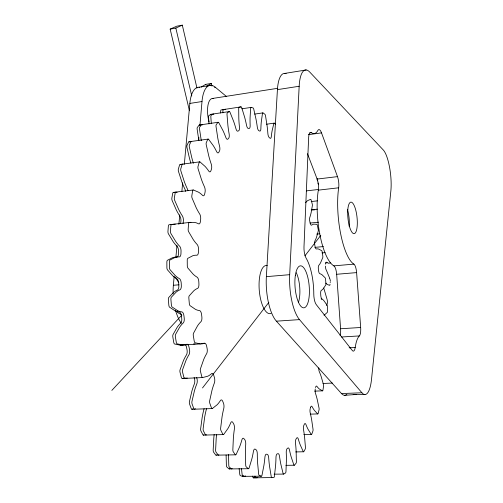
<?xml version="1.0" encoding="UTF-8"?>
<svg xmlns="http://www.w3.org/2000/svg" width="503" height="503" viewBox="0 0 503 503"><rect width="100%" height="100%" fill="white"/><g stroke="black" fill="none" stroke-linecap="round" stroke-linejoin="round"><path stroke-width="0.75" d="M226.111 455.058L226.388 465.325A2.207 0.88 89.6 0 0 226.985 467.161L228.997 468.834A2.201 0.874 89.6 0 0 229.764 468.545M228.507 454.561L228.783 465.294A2.207 0.874 89.6 0 0 229.381 467.13L231.386 468.809A2.201 0.868 89.6 0 0 232.147 468.513M222.86 112.873L222.892 110.88A2.037 0.78 81.4 0 1 223.401 109.591L225.13 109.27M220.616 113.012L220.647 111.213A2.031 0.786 81.4 0 1 221.157 109.931L240.975 106.881A2.037 0.755 81.5 0 1 241.811 107.919L244.722 117.52A50.671 19.447 82 0 1 246.545 125.354A3.911 1.434 81.9 0 0 248.35 128.447L249.111 128.454A3.905 1.427 81.9 0 0 250.154 125.385A46.282 16.247 82.3 0 1 250.079 117.664L250.639 108.352A1.993 0.717 81.6 0 1 251.204 107.403L253.003 107.906A1.981 0.71 81.7 0 1 253.764 109.22L256.008 119.18A49.457 18.504 81.9 0 1 257.297 127.083A3.817 1.364 82 0 0 258.882 130.705L259.642 131.05A3.81 1.358 82.1 0 0 260.875 128.737A45.232 15.562 82.5 0 1 261.302 121.713L262.465 113.552A1.937 0.679 81.9 0 1 263.088 112.955L264.836 114.212A1.93 0.679 81.9 0 1 265.509 115.734L267.087 125.744A48.244 17.599 82 0 1 267.86 133.49A3.722 1.302 82.3 0 0 269.199 137.489L269.929 138.143A3.716 1.295 82.3 0 0 271.306 136.602A44.302 14.971 82.9 0 1 272.186 130.422L273.858 123.549A1.886 0.648 82.1 0 1 274.519 123.292L275.55 124.48M361.902 392.768L299.505 319.612A35.77 12.028 85.3 0 1 289.684 274.676L299.172 86.258A32.085 9.959 82 0 1 309.773 72.092L383.273 149.969A26.093 6.696 83.6 0 1 390.856 190.97L371.522 379.287A29.84 8.551 86.4 0 1 361.902 392.768L341.499 393.56L276.399 321.172A35.462 12.625 85.4 0 1 266.364 276.65L277.43 89.635A31.827 10.462 81.9 0 1 286.15 73.708M325.623 264.144L325.63 264.012A3.018 0.949 84.9 0 1 326.711 262.359L328.49 263.276L330.754 262.824M198.66 140.45L198.911 137.526M226.513 96.538L215.265 87.214A30.941 12.147 81.4 0 0 201.999 101.537L199.955 125.329A2.138 0.868 81.5 0 0 199.081 125.19L197.415 127.341A2.144 0.874 81.5 0 0 197.151 129.258L198.861 140.431M173.133 293.846A32.821 14.291 85.7 0 1 173.365 285.276L174.195 276.178M175.893 257.391L176.974 245.47M178.886 224.401L179.753 214.85M181.853 191.618L182.646 182.885M184.331 164.305L189.851 103.423A30.796 12.412 81.3 0 1 199.553 87.264M330.207 282.365L330.169 282.755M330.012 284.333L329.993 284.528A1.547 0.484 85.2 0 1 329.61 285.308L327.541 284.61L325.73 283.132M180.64 223.527L180.885 221.446A4.389 1.918 83.6 0 0 179.841 216.083A52.834 22.346 82.5 0 1 176.283 209.902L172.133 200.477A2.276 1.006 83.1 0 1 171.875 198.069L172.692 193.422A2.276 1 82.9 0 1 173.554 192.391L174.201 192.574M323.498 386.587L323.536 386.354A1.798 0.578 87 0 0 323.442 384.449L321.26 376.848A44.918 14.857 87.5 0 0 319.317 371.717A3.496 1.132 86.7 0 1 318.776 367.882M323.429 387.046L322.964 390.02A1.805 0.578 87.1 0 1 322.442 390.831L319.336 388.995A42.843 13.814 86.3 0 1 316.953 386.392A3.559 1.163 87.1 0 0 315.576 387.467L315.557 387.562M327.157 303.611L327.396 302.391A1.566 0.497 85.5 0 0 327.359 300.775L327.195 299.983M327.088 303.963L326.837 305.17A1.572 0.497 85.5 0 1 326.705 305.547M310.621 407.323L310.47 407.826M310.288 408.405L310.263 408.486A3.634 1.201 87.6 0 0 310.244 413.064A47.1 16.09 88.2 0 1 311.659 419.835L313.023 429.204A1.88 0.622 87.9 0 1 312.891 431.109L311.835 434.02A1.886 0.622 88 0 1 311.187 434.271L308.132 429.417A44.283 14.524 87.2 0 1 305.956 424.576A3.716 1.245 87.9 0 0 304.365 424.224L303.856 425.337A3.722 1.251 87.9 0 0 303.554 429.864A48.326 16.844 88.5 0 1 304.604 437.289L305.44 447.299A1.93 0.648 88.3 0 1 305.183 449.135L303.9 451.518A1.937 0.654 88.4 0 1 303.208 451.449L300.322 445.092A45.232 15.027 87.6 0 1 298.354 439.194A3.81 1.302 88.3 0 0 296.72 438.056L296.122 438.918A3.817 1.308 88.3 0 0 295.512 443.275A49.59 17.68 88.7 0 1 296.141 451.204L296.38 461.635A1.987 0.679 88.7 0 1 295.99 463.345L294.494 465.099A1.993 0.685 88.7 0 1 293.771 464.684L291.168 456.881A46.301 15.624 88 0 1 289.489 450.009A3.911 1.364 88.6 0 0 287.861 448.06L287.219 448.588A3.917 1.371 88.6 0 0 286.257 452.681A50.853 18.58 88.9 0 1 286.396 460.924L285.968 471.506A2.043 0.717 89 0 1 285.446 473.034L283.767 474.052A2.056 0.723 89 0 1 283.038 473.273L280.825 464.137A47.477 16.316 88.3 0 1 279.53 456.422A4.018 1.434 88.8 0 0 277.952 453.668L277.203 453.888A4.024 1.44 88.8 0 0 275.977 457.491A52.067 19.523 88.9 0 1 275.569 465.822L274.412 476.24A2.106 0.755 89.2 0 1 273.764 477.517L253.474 477.85A2.1 0.792 89.5 0 1 252.745 476.706L252.625 476.115M202.502 387.958L268.86 302.353M304.919 255.832L320.788 235.36M206.393 434.737L206.305 434.837A2.289 0.956 89.1 0 1 205.293 434.542L203.47 430.977A2.295 0.962 89 0 1 203.137 428.644L204.652 417.27A53.155 21.384 89 0 1 206.393 409.197A4.414 1.855 88.5 0 0 206.532 408.581M203.922 434.799L203.834 434.9A2.289 0.962 89.1 0 1 202.816 434.598L200.986 431.046A2.295 0.968 89.1 0 1 200.653 428.713L202.181 417.345A53.104 21.472 89.1 0 1 203.935 409.285A4.414 1.867 88.5 0 0 204.073 408.662M111.842 390.397L181.834 315.13M195.416 408.706L194.718 409.128A2.32 0.993 88.6 0 1 193.693 408.354L192.096 403.978A2.32 1 88.5 0 1 191.939 401.52L194.384 391.032A54.054 22.308 88.8 0 1 196.799 383.927A4.458 1.918 87.9 0 0 196.899 378.338L196.635 377.47M206.658 86.283L211.235 83.473L211.97 86.088M201.162 87.088L205.614 84.385L211.235 83.473L211.449 83.8M192.819 408.857L192.209 409.216A2.314 1 88.6 0 1 191.184 408.442L189.581 404.072A2.32 1.006 88.5 0 1 189.424 401.614L191.888 391.139A54.003 22.396 88.8 0 1 194.315 384.041A4.458 1.924 87.9 0 0 194.422 378.457L194.12 377.464M189.436 110.742L170.159 29.124L175.836 28.067L182.312 25.15L196.962 88.107M170.159 29.124L176.698 26.2L182.312 25.15M185.255 377.998L182.306 378.514A2.339 1.031 87.9 0 1 181.313 377.275L180.024 372.258A2.339 1.031 87.8 0 1 180.061 369.78L183.406 360.701A54.708 23.22 88.4 0 1 186.443 354.917A4.477 1.962 87.2 0 0 186.99 349.541L186.531 347.34A4.483 1.968 87.1 0 0 185.431 344.857M187.286 378.005L184.834 378.394A2.339 1.025 87.9 0 1 183.846 377.156L182.558 372.132A2.339 1.031 87.7 0 1 182.589 369.655L185.921 360.569A54.758 23.132 88.3 0 1 188.946 354.778A4.483 1.955 87.2 0 0 189.486 349.39L189.027 347.189A4.483 1.962 87.1 0 0 186.77 344.329A55.412 24.477 85.5 0 1 182.671 344.995L177.175 343.857A2.345 1.044 87 0 1 176.276 342.197L175.365 336.74A2.345 1.05 86.8 0 1 175.597 334.363L179.703 327.126A55.242 23.798 87.7 0 1 183.23 322.939A4.489 1.981 86.3 0 0 184.205 318.009L183.916 315.677A4.489 1.981 86.3 0 0 181.853 311.898A55.066 24.245 84.6 0 1 177.634 310.653L172.164 307.044A2.345 1.05 86 0 1 171.385 305.044L170.901 299.404A2.345 1.05 85.8 0 1 171.328 297.235L176.05 292.199A55.5 24.263 87 0 1 179.955 289.816A4.477 1.981 85.4 0 0 181.325 285.559L181.212 283.214A4.477 1.981 85.3 0 0 179.426 278.681A54.513 23.773 83.8 0 1 175.277 275.587L170.052 269.69A2.333 1.05 84.9 0 1 169.423 267.439L169.392 261.881A2.333 1.044 84.8 0 1 169.989 260.026L175.145 257.404A55.525 24.477 86.1 0 1 179.25 256.907A4.445 1.955 84.5 0 0 180.961 253.512L181.036 251.249A4.445 1.955 84.5 0 0 179.596 246.174A53.777 23.088 83.1 0 1 175.673 241.402L170.907 233.524A2.314 1.031 83.9 0 1 170.454 231.141L170.863 225.922A2.308 1.025 83.8 0 1 171.611 224.457L175.302 224.149M210.908 85.303L198.987 87.22M306.164 69.967L284.861 73.394M214.523 87.333L215.265 87.214M212.291 98.494L277.788 88.289M277.43 89.635L299.172 86.258M189.851 103.423L201.999 101.537M240.975 106.881L239.177 107.208A2.05 0.761 81.5 0 0 238.692 108.503L238.818 118.771A47.427 17.02 82.1 0 0 239.453 126.995A4.005 1.503 81.9 0 1 238.661 130.774L237.913 131.138A4.011 1.509 81.9 0 1 235.932 128.705A51.84 20.409 82.1 0 0 233.574 121.21L230.022 112.32A2.094 0.799 81.5 0 0 229.123 111.616L227.394 112.842A2.106 0.805 81.5 0 0 227.01 114.464L227.897 125.404A48.621 17.882 81.9 0 0 229.129 133.886A4.106 1.578 81.9 0 1 228.632 138.306L227.934 139.054A4.112 1.584 81.9 0 1 225.816 137.42A52.916 21.34 82.5 0 0 222.955 130.554L218.818 122.77A2.15 0.843 81.6 0 0 217.881 122.443L216.284 124.599A2.157 0.849 81.7 0 0 216.032 126.523L217.73 137.791A49.841 18.8 81.9 0 0 219.572 146.235A4.2 1.66 82.1 0 1 219.415 151.17L218.792 152.308A4.206 1.66 82.2 0 1 216.611 151.592A53.871 22.195 83 0 0 213.297 145.669L208.657 139.369A2.201 0.887 81.9 0 0 207.72 139.482L206.324 142.55A2.213 0.893 82 0 0 206.23 144.726L208.758 155.892A51.048 19.749 82 0 0 211.197 163.965A4.288 1.735 82.5 0 1 211.423 169.266L210.908 170.769A4.288 1.735 82.5 0 1 208.726 171.064A54.676 22.912 83.6 0 0 205.054 166.392L200.043 161.953A2.251 0.931 82.4 0 0 199.138 162.519L198.019 166.455A2.257 0.937 82.4 0 0 198.1 168.807L201.426 179.395A52.193 20.705 82.2 0 0 204.419 186.732A4.364 1.805 83 0 1 205.054 192.203L204.664 194.032A4.37 1.805 83 0 1 202.577 195.39A55.292 23.446 84.4 0 0 198.647 192.247L193.441 189.983A2.289 0.968 83 0 0 192.611 191.014L191.838 195.692A2.295 0.975 83.1 0 0 192.096 198.125L196.157 207.638A53.236 21.616 82.6 0 0 199.622 213.876A4.426 1.861 83.7 0 1 200.659 219.289L200.427 221.383A4.426 1.861 83.7 0 1 198.515 223.804A55.707 23.748 85.2 0 0 194.472 222.408L189.266 222.54A2.326 0.993 83.8 0 0 188.543 224.017L188.166 229.261A2.326 1 83.9 0 0 188.612 231.669L193.278 239.617A54.142 22.434 83.2 0 0 197.107 244.433A4.477 1.899 84.4 0 1 198.522 249.538L198.459 251.821A4.477 1.905 84.5 0 1 196.811 255.235A55.908 23.798 86.1 0 0 192.819 255.719L187.814 258.341A2.345 1.019 84.7 0 0 187.235 260.208L187.292 265.804A2.352 1.019 84.9 0 0 187.908 268.068L193.007 274.022A54.89 23.1 83.8 0 0 197.057 277.153A4.508 1.924 85.3 0 1 198.811 281.718L198.924 284.082A4.508 1.924 85.4 0 1 197.61 288.364A55.883 23.584 86.9 0 0 193.825 290.753L189.247 295.808A2.358 1.025 85.7 0 0 188.839 297.99L189.329 303.674A2.364 1.025 85.9 0 0 190.096 305.686L195.428 309.332A55.443 23.566 84.6 0 0 199.534 310.596A4.521 1.924 86.2 0 1 201.552 314.406L201.848 316.752A4.521 1.924 86.2 0 1 200.917 321.713A55.626 23.132 87.6 0 0 197.497 325.919L193.529 333.2A2.364 1.019 86.7 0 0 193.309 335.595L194.215 341.091A2.364 1.019 86.8 0 0 195.101 342.763L200.446 343.92A55.795 23.792 85.5 0 0 204.432 343.26A4.514 1.905 87 0 1 206.639 346.139L207.091 348.359A4.514 1.905 87 0 1 206.582 353.779A55.129 22.478 88.2 0 0 203.658 359.601L200.458 368.743A2.358 1 87.6 0 0 200.433 371.239L201.703 376.301A2.358 1 87.7 0 0 202.665 377.552L207.802 376.2A55.927 23.754 86.3 0 0 211.518 373.672A4.489 1.867 87.7 0 1 213.813 375.515L214.404 377.514A4.489 1.861 87.7 0 1 214.322 383.141A54.412 21.673 88.6 0 0 211.996 390.29L209.657 400.841A2.339 0.975 88.3 0 0 209.82 403.318L211.392 407.726A2.333 0.968 88.4 0 0 212.385 408.511L217.107 404.783A55.827 23.465 87.1 0 0 220.421 400.558A4.452 1.811 88.3 0 1 222.71 401.306L223.407 403.004A4.445 1.805 88.3 0 1 223.741 408.593A53.5 20.768 88.8 0 0 222.075 416.717L220.641 428.166A2.308 0.937 88.8 0 0 220.974 430.518L222.754 434.102A2.308 0.931 88.9 0 0 223.747 434.403L227.897 428.569A55.493 22.943 87.8 0 0 230.695 422.885A4.389 1.742 88.7 0 1 232.889 422.551L233.662 423.897A4.382 1.735 88.7 0 1 234.367 429.222A52.431 19.824 88.9 0 0 233.379 437.931L232.845 449.757A2.27 0.893 89.2 0 0 233.317 451.895L235.228 454.555A2.264 0.887 89.2 0 0 236.171 454.391L239.635 446.79A54.928 22.239 88.3 0 0 241.855 439.962A4.313 1.666 88.9 0 1 243.886 438.622L244.697 439.572A4.307 1.66 88.9 0 1 245.716 444.438A51.243 18.875 88.9 0 0 245.389 453.366L245.69 465.074A2.226 0.849 89.3 0 0 246.275 466.922L248.237 468.614A2.213 0.843 89.3 0 0 249.098 468.023L251.808 459.069A54.148 21.396 88.7 0 0 253.418 451.417A4.225 1.591 89 0 1 255.21 449.179L256.033 449.726A4.219 1.584 89 0 1 257.303 453.983A49.992 17.957 88.8 0 0 257.586 462.785L258.649 473.952A2.169 0.805 89.3 0 0 259.309 475.467L261.233 476.196A2.163 0.799 89.3 0 0 262 475.228L263.924 465.344A53.18 20.472 88.9 0 0 264.918 457.196A4.125 1.515 89 0 1 266.445 454.203L267.244 454.354A4.118 1.509 88.9 0 1 268.696 457.887A48.722 17.096 88.6 0 0 269.533 466.268L271.224 476.548A2.113 0.761 89.2 0 0 271.941 477.705M241.817 108.805L251.01 107.428M210.964 114.307L229.337 111.559M254.656 114.099L262.893 112.886M199.289 125.033L218.088 122.286M266.471 124.235L274.141 123.134M188.952 141.783L208.148 139.092M309.873 132.874L311.407 132.666A32.085 9.959 82 0 0 317.858 130.428A8.985 2.76 82.7 0 1 321.518 132.88L337.494 176.622A8.67 2.59 83.5 0 1 338.682 187.795A47.194 13.594 84.1 0 0 353.905 264.125A8.457 2.458 85 0 1 356.608 272.607L360.664 327.491A8.526 2.471 85.8 0 1 359.375 335.922A29.84 8.551 86.4 0 0 355.212 347.491A8.714 2.572 86.1 0 1 352.32 350.522L316.268 304.611A9.456 3.062 85.4 0 1 313.784 294.035A34.298 11.538 85.3 0 0 306.17 258.246A9.563 3.15 84.6 0 1 303.988 246.872L308.653 137.482A9.199 2.892 82.7 0 1 311.407 132.666M308.358 134.678L321.518 132.88M180.219 164.424L199.779 161.847M173.284 192.404L193.177 189.996M307.459 153.679L317.142 179.062L337.494 176.622M306.283 190.889L318.657 189.461M317.142 179.062A8.608 2.722 83.5 0 1 318.324 190.147L338.682 187.795M311.219 201.546L317.424 200.854M200.446 343.92L180.149 345.146L174.635 344.008A2.345 1.05 87 0 1 173.73 342.354L172.818 336.903A2.345 1.05 86.8 0 1 173.057 334.526L177.182 327.296A55.192 23.893 87.8 0 1 180.728 323.115A4.483 1.987 86.3 0 0 181.709 318.185L181.413 315.859A4.483 1.987 86.3 0 0 179.345 312.08A55.009 24.339 84.6 0 1 175.113 310.841L169.624 307.239A2.345 1.056 86 0 1 168.838 305.239L168.36 299.606A2.339 1.056 85.8 0 1 168.788 297.443L173.535 292.406A55.443 24.358 87 0 1 177.452 290.024A4.47 1.987 85.4 0 0 178.829 285.767L178.716 283.422A4.47 1.987 85.4 0 0 176.93 278.895A54.462 23.867 83.8 0 1 172.762 275.807L167.524 269.916A2.333 1.05 84.9 0 1 166.889 267.671L166.858 262.12A2.326 1.05 84.8 0 1 167.461 260.265L172.636 257.637A55.468 24.578 86.2 0 1 176.76 257.146A4.439 1.968 84.5 0 0 178.483 253.751L178.552 251.487A4.439 1.962 84.5 0 0 177.113 246.426A53.727 23.182 83.1 0 1 173.177 241.654L168.398 233.788A2.308 1.031 83.9 0 1 167.945 231.405L168.354 226.193A2.308 1.031 83.8 0 1 169.109 224.728L190.92 222.301M311.238 209.839L317.362 209.179M312.545 210.028L314.884 209.776M310.043 223.074L318.474 222.2M316.701 234.084L319.82 233.776M170.819 224.483L174.491 224.571M314.834 247.382L323.429 246.571M322.008 252.927L325.133 252.644M325.611 262.924L327.107 262.792M318.324 190.147A46.848 14.304 84.1 0 0 333.86 265.861L353.905 264.125M266.364 276.65L289.684 274.676M173.365 285.276L179.018 284.799M333.86 265.861A8.394 2.584 85 0 1 336.658 274.273L356.608 272.607M344.643 395.32L356.3 394.453L353.169 394.465L364.908 394.547M276.399 321.172L299.505 319.612M253.474 477.85L255.367 477.668A2.087 0.786 89.4 0 0 255.524 477.605M340.091 335.407A8.463 2.603 85.9 0 0 340.588 328.755L360.664 327.491M185.047 344.436L187.374 344.297M193.573 343.92L195.126 343.826M201.332 343.448L204.432 343.26M341.506 336.997L359.375 335.922M349.145 347.831L355.212 347.491M182.306 378.514L202.665 377.552M323.02 383.475L332.395 383.072M314.677 391.139L322.599 390.825M191.939 409.285L212.121 408.574M310.244 414.151L317.777 413.912M203.313 435.101L223.238 434.605M303.856 434.617L311.533 434.429M295.72 451.92L303.561 451.782M216.114 455.152L235.712 454.819M285.886 465.332L294.318 465.225M229.236 468.941L248.463 468.714M274.154 474.172L283.573 474.084M239.132 468.589L239.742 474.134A2.157 0.836 89.6 0 0 240.421 475.637L242.408 476.36L261.233 476.196M205.614 84.385L205.828 84.705M181.306 314.57L177.899 312.747A2.081 0.924 86.1 0 1 177.226 311.256L177.182 310.999M177.094 192.404L176.025 192.096A2.276 0.993 83 0 0 175.163 193.121L174.352 197.773A2.282 1 83.1 0 0 174.61 200.188L178.754 209.619A52.884 22.258 82.5 0 0 182.3 215.806A4.395 1.911 83.6 0 1 183.344 221.182L183.092 223.263A4.401 1.918 83.7 0 1 183.054 223.577M183.023 164.286L182.916 164.211A2.238 0.956 82.3 0 0 181.985 164.777L180.822 168.694A2.245 0.962 82.4 0 0 180.891 171.026L184.28 181.533A51.853 21.321 82.2 0 0 187.33 188.814A4.332 1.855 82.9 0 1 187.946 190.738M180.803 164.751L180.489 164.531A2.232 0.962 82.3 0 0 179.552 165.097L178.383 169.008A2.238 0.968 82.4 0 0 178.452 171.341L181.847 181.841A51.803 21.409 82.1 0 0 184.909 189.109A4.326 1.861 82.9 0 1 185.588 191.41M178.798 282.812L175.868 277.926M175.811 277.813L175.585 277.354M329.616 278.04L326.29 270.048A3.018 0.949 84.9 0 1 325.516 266.112M329.685 278.266L329.823 278.725M329.968 279.19L330.144 279.769A1.547 0.484 85.1 0 1 330.295 281.372M175.836 28.067L191.775 95.985M327.082 299.455L324.064 289.087A3.056 0.968 85.2 0 1 323.693 287.986M254.92 476.096L255.04 476.687A2.1 0.786 89.4 0 0 255.769 477.831L257.649 477.649A2.087 0.78 89.4 0 0 257.806 477.586M241.478 468.563L242.088 474.109A2.157 0.83 89.6 0 0 242.767 475.612L244.747 476.335A2.15 0.824 89.6 0 0 245.389 475.819M211.298 123.593L210.845 116.872A2.094 0.83 81.4 0 1 211.241 115.25L213.027 114.024A2.081 0.817 81.4 0 1 213.794 114.426M209.009 123.927L208.55 117.212A2.087 0.83 81.4 0 1 208.946 115.596L210.744 114.363A2.081 0.824 81.4 0 1 211.455 114.678M336.658 274.273L340.588 328.755M321.121 298.788A3.093 0.993 85.5 0 1 321.794 299.505M317.443 180.929A3.012 0.943 83.4 0 1 317.179 178.678M318.632 184.588A3.012 0.943 83.4 0 1 317.959 183.01M193.397 163.236A50.721 20.346 81.9 0 1 191.901 158.143L189.348 147.058A2.194 0.918 81.9 0 1 189.449 144.895L190.901 141.833A2.188 0.912 81.8 0 1 191.737 141.601M201.301 140.639A49.539 19.366 81.8 0 1 201.2 140.104L199.496 128.919A2.144 0.874 81.6 0 1 199.76 127.001L201.414 124.851A2.138 0.868 81.5 0 1 202.256 124.996M225.25 109.252A2.025 0.773 81.4 0 1 225.583 109.377M218.918 454.844A2.251 0.918 89.4 0 1 218.051 454.844L216.095 452.203A2.257 0.924 89.4 0 1 215.611 450.084L216.208 438.339A52.098 20.416 89.1 0 1 216.592 434.485M190.851 163.054A50.677 20.428 81.9 0 1 189.512 158.464L186.953 147.392A2.194 0.924 81.9 0 1 187.059 145.229L188.512 142.173A2.188 0.918 81.8 0 1 189.48 142.06M223.018 109.591A2.025 0.78 81.4 0 1 223.527 109.906M243.056 475.844A2.144 0.83 89.6 0 1 242.408 476.36M216.485 454.888A2.245 0.918 89.5 0 1 215.617 454.888L213.649 452.247A2.251 0.924 89.4 0 1 213.171 450.128L213.775 438.396A52.048 20.497 89.2 0 1 214.159 434.542M183.513 344.725A55.355 24.572 85.5 0 1 180.149 345.146M271.01 313.426A24.175 8.84 85.4 0 1 259.252 290.124A24.175 8.84 85.4 0 1 267.263 265.565M305.61 202.747A3.446 1.125 83.7 0 0 305.686 202.659A42.089 13.581 84.4 0 1 307.729 200.571L310.59 199.364A1.748 0.56 83.7 0 1 311.206 200.251L312.218 203.916A1.742 0.56 83.8 0 1 312.35 205.752L311.112 212.763A43.289 14.342 83.3 0 1 309.798 217.422A3.414 1.107 84.1 0 0 309.835 221.59L310.232 223.225A3.408 1.107 84.1 0 0 311.665 225.137A41.969 13.48 84.9 0 1 313.859 224.137L316.821 224.338A1.729 0.553 84.2 0 1 317.393 225.451L318.204 229.343A1.729 0.553 84.2 0 1 318.236 231.122L316.563 237.108A42.698 13.977 83.7 0 1 314.96 240.862A3.389 1.088 84.5 0 0 314.746 244.798L315.054 246.514A3.389 1.088 84.5 0 0 316.4 248.979A42.026 13.468 85.3 0 1 318.682 249.067L321.681 250.639A1.723 0.547 84.6 0 1 322.197 251.946L322.794 255.989A1.716 0.547 84.7 0 1 322.719 257.687L320.675 262.553A42.277 13.713 84.1 0 1 318.82 265.339A3.383 1.081 84.9 0 0 318.374 268.96L318.588 270.733A3.383 1.081 85 0 0 319.814 273.701A42.258 13.556 85.8 0 1 322.14 274.858L325.101 277.757A1.716 0.541 85.1 0 1 325.554 279.24L325.925 283.359A1.723 0.541 85.2 0 1 325.755 284.937L323.385 288.603A42.032 13.543 84.6 0 1 321.323 290.382A3.389 1.081 85.4 0 0 320.663 293.62L320.769 295.412A3.389 1.081 85.4 0 0 321.851 298.82A42.673 13.738 86.2 0 1 324.158 301.027L327.032 305.202A1.729 0.547 85.6 0 1 327.403 306.836L327.547 310.961A1.729 0.547 85.7 0 1 327.283 312.388L324.693 314.74A41.963 13.468 85 0 1 323.963 315.13M315.268 388.97A3.559 1.163 87.2 0 0 315.513 393.484A45.955 15.423 87.9 0 1 317.23 399.476L319.034 408.034A1.836 0.597 87.5 0 1 319.021 409.958L318.204 413.296A1.842 0.597 87.5 0 1 317.613 413.837L314.488 410.505A43.478 14.122 86.8 0 1 312.174 406.776A3.634 1.201 87.5 0 0 310.678 407.16M296.317 272.752A19.523 6.721 85.3 0 1 298.392 302.548M347.334 209.361A14.549 4.288 84.1 0 1 349.164 226.3M209.047 121.921A17.674 6.935 81.4 0 1 213.668 98.645M346.856 394.383A29.62 8.997 86.5 0 1 341.499 393.56M181.313 323.303A32.821 14.291 85.7 0 1 175.566 310.389M347.799 209.814A15.857 4.565 84.1 0 0 353.936 233.675A15.857 4.565 84.1 0 0 355.778 210.197A15.857 4.565 84.1 0 0 347.799 209.814M295.38 275.26A21.063 7.08 85.3 0 0 303.259 307.798A21.063 7.08 85.3 0 0 307.823 277.455A21.063 7.08 85.3 0 0 295.38 275.26"/></g></svg>
